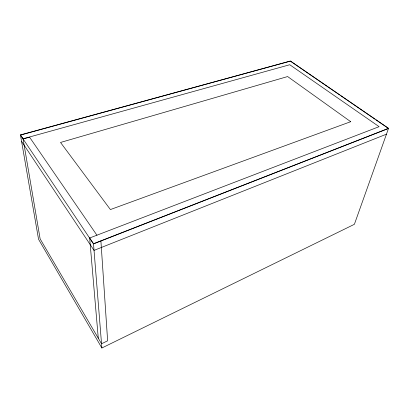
<?xml version="1.0" encoding="UTF-8"?>
<svg xmlns="http://www.w3.org/2000/svg" width="409" height="409" viewBox="0 0 409 409"><rect width="100%" height="100%" fill="white"/><g stroke="black" fill="none" stroke-linecap="round" stroke-linejoin="round"><path stroke-width="0.61" d="M388.55 128.329L354.393 224.301L101.877 347.993L38.543 239.26L20.45 134.919L290.4 61.007L388.55 128.329L93.503 243.728L101.877 347.993M386.469 134.172L94.034 250.385L21.57 141.366M388.494 128.477L93.518 243.902L20.481 135.082L290.37 61.145L339.695 94.995M98.278 338.202L89.653 237.992L379.117 126.678L289.736 64.734L23.057 138.799L20.45 134.919M23.083 138.968L29.56 137.168L96.943 235.241M340.743 95.711L374.854 119.116M375.902 119.837L387.972 128.119M89.653 237.992L93.503 243.728M23.057 138.799L40.133 238.897L101.539 343.77L107.628 340.815L100.911 241.008M350.712 121.698L110.404 209.566L60.527 142.455L287.624 76.56L350.712 121.698"/></g></svg>
